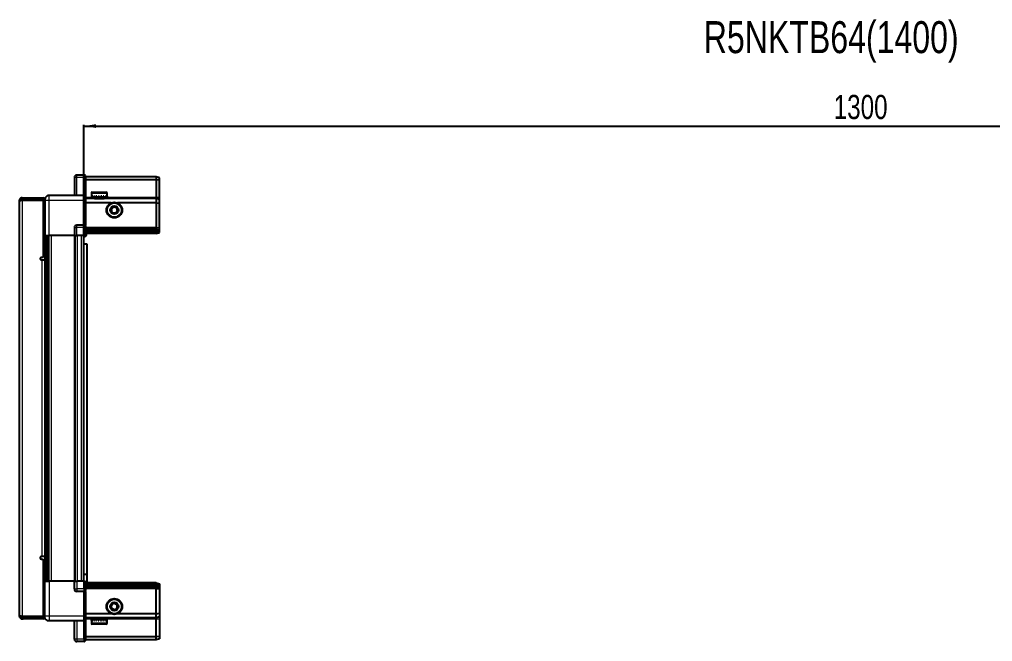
# Model space of a CAD drawing. Header units: millimetres. Extents: x 899 to 3869, y -216 to 1816.
# Drawn here: x 1709 to 2514, y 1301 to 1816 of the extents above; entities that cross this region are included whole.
import ezdxf

# ---------------------------------------------------------------- set-up
doc = ezdxf.new("R2010")
doc.units = ezdxf.units.MM
doc.layers.add('FORMAT', color=7, linetype='Continuous')
doc.styles.add('SLDTEXTSTYLE0', font='TXT', dxfattribs={"width": 0.75})
doc.dimstyles.new('SLDDIMSTYLE0', dxfattribs={"dimtxt": 20, "dimasz": 10, "dimexe": 0, "dimexo": 0.0625, "dimgap": 5, "dimtad": 2, "dimdec": 1, "dimrnd": 1e-09, "dimzin": 12, "dimdsep": 46, "dimtxsty": 'SLDTEXTSTYLE0', "dimsah": 1, "dimcen": 0.09, "dimadec": 0, "dimazin": 3, "dimtfac": 1, "dimtofl": 0, "dimtmove": 0, "dimatfit": 3, "dimfxl": 0, "dimfrac": 2, "dimtolj": 1, "dimtzin": 12, "dimarcsym": 0})

# ---------------------------------------------------------------- blocks, each defined once
blk = doc.blocks.new('_D_4')
at = {"layer": 'FORMAT'}
for p, q in [((1762.2, 1636.94), (1762.2, 1728.43)), ((1762.2, 1727.43), (3062.2, 1727.43)), ((3062.2, 1636.94), (3062.2, 1728.43))]:
    blk.add_line(p, q, dxfattribs=at)
for points in [[(1762.2, 1727.43), (1772.2, 1725.9), (1772.2, 1728.97)], [(3062.2, 1727.43), (3052.2, 1728.97), (3052.2, 1725.9)]]:
    blk.add_solid(points, dxfattribs=at)
at = {"layer": 'FORMAT', "insert": (2382.64, 1753.22), "char_height": 20, "attachment_point": 1, "style": 'SLDTEXTSTYLE0'}
blk.add_mtext('1300', dxfattribs=at)

msp = doc.modelspace()

# ---------------------------------------------------------------- linework, layer by layer
at = {"color": 7, "linetype": 'Continuous', "lineweight": 25}
for p, q in [((1754.35, 1684.93), (1754.35, 1669.93)), ((1762.35, 1686.93), (1756.35, 1686.93)), ((1762.35, 1686.93), (1762.68, 1686.93)), ((1762.35, 1686.93), (1762.35, 1684.93)), ((1762.35, 1670.13), (1762.35, 1684.93)), ((1762.35, 1670.13), (1762.35, 1684.93)), ((1763.55, 1686.43), (1762.68, 1686.93)), ((1763.55, 1684.93), (1763.55, 1686.43)), ((1821.85, 1685.43), (1763.55, 1685.43)), ((1763.55, 1684.93), (1763.55, 1670.13)), ((1821.85, 1685.43), (1821.85, 1682.93)), ((1824.85, 1684.63), (1821.85, 1685.43)), ((1824.85, 1682.78), (1824.85, 1684.63)), ((1821.85, 1682.93), (1763.55, 1682.93)), ((1821.85, 1682.93), (1821.85, 1668.43)), ((1824.85, 1682.78), (1821.85, 1682.93)), ((1824.85, 1668.43), (1824.85, 1682.78)), ((1710.95, 1666.68), (1710.95, 1668.18)), ((1710.95, 1668.18), (1711.85, 1668.18)), ((1711.85, 1666.68), (1711.85, 1668.18)), ((1711.85, 1668.18), (1728.35, 1668.18)), ((1728.35, 1666.68), (1728.35, 1668.18)), ((1762.35, 1669.93), (1733.35, 1669.93)), ((1762.35, 1669.93), (1762.35, 1670.13)), ((1762.35, 1669.93), (1763.55, 1669.93)), ((1762.35, 1665.93), (1762.35, 1669.93)), ((1763.55, 1670.13), (1763.55, 1669.93)), ((1763.55, 1669.93), (1763.55, 1665.93)), ((1821.85, 1667.43), (1763.55, 1667.43)), ((1768.35, 1671.83), (1768.35, 1669.43)), ((1768.35, 1669.43), (1768.35, 1668.93)), ((1768.35, 1668.93), (1768.48, 1668.93)), ((1768.67, 1669.43), (1768.48, 1669.43)), ((1768.48, 1669.43), (1768.48, 1668.93)), ((1768.48, 1668.93), (1768.67, 1668.93)), ((1768.67, 1669.43), (1768.67, 1668.93)), ((1768.67, 1668.93), (1769.2, 1668.93)), ((1769.15, 1672.63), (1776.32, 1672.63)), ((1769.6, 1669.43), (1769.2, 1669.43)), ((1769.2, 1669.43), (1769.2, 1668.93)), ((1769.2, 1668.93), (1769.6, 1668.93)), ((1769.6, 1669.43), (1769.6, 1668.93)), ((1769.6, 1668.93), (1770.47, 1668.93)), ((1770.45, 1668.93), (1770.45, 1668.83)), ((1770.45, 1668.83), (1779.25, 1668.83)), ((1771.04, 1669.43), (1770.47, 1669.43)), ((1770.47, 1669.43), (1770.47, 1668.93)), ((1770.47, 1668.93), (1771.04, 1668.93)), ((1770.85, 1668.43), (1771.54, 1667.95)), ((1770.85, 1668.43), (1775.88, 1668.43)), ((1771.54, 1667.95), (1770.85, 1667.47)), ((1770.85, 1667.47), (1770.85, 1667.43)), ((1770.85, 1667.47), (1775.88, 1667.47)), ((1771.04, 1669.43), (1771.04, 1668.93)), ((1771.04, 1668.93), (1772.17, 1668.93)), ((1771.54, 1667.95), (1775.7, 1667.95)), ((1772.86, 1669.43), (1772.17, 1669.43)), ((1772.17, 1669.43), (1772.17, 1668.93)), ((1772.17, 1668.93), (1772.86, 1668.93)), ((1772.86, 1669.43), (1772.86, 1668.93)), ((1772.86, 1668.93), (1774.13, 1668.93)), ((1774.87, 1669.43), (1774.13, 1669.43)), ((1774.13, 1669.43), (1774.13, 1668.93)), ((1774.13, 1668.93), (1774.36, 1668.93)), ((1774.36, 1669.43), (1774.36, 1668.93)), ((1774.86, 1669.43), (1774.86, 1668.93)), ((1774.86, 1668.93), (1774.87, 1668.93)), ((1774.87, 1669.43), (1774.87, 1668.93)), ((1774.87, 1668.93), (1776.16, 1668.93)), ((1775.7, 1667.95), (1778.16, 1667.95)), ((1775.88, 1668.43), (1778.85, 1668.43)), ((1775.88, 1667.47), (1778.85, 1667.47)), ((1776.88, 1669.43), (1776.16, 1669.43)), ((1776.16, 1669.43), (1776.16, 1668.93)), ((1776.22, 1669.43), (1776.22, 1668.93)), ((1776.22, 1668.93), (1776.88, 1668.93)), ((1776.32, 1672.63), (1780.55, 1672.63)), ((1776.88, 1669.43), (1776.88, 1668.93)), ((1776.88, 1668.93), (1778.07, 1668.93)), ((1778.69, 1669.43), (1778.07, 1669.43)), ((1778.07, 1669.43), (1778.07, 1668.93)), ((1778.07, 1668.93), (1778.69, 1668.93)), ((1778.16, 1667.95), (1778.85, 1668.43)), ((1778.85, 1667.47), (1778.16, 1667.95)), ((1778.69, 1669.43), (1778.69, 1668.93)), ((1778.69, 1668.93), (1779.65, 1668.93)), ((1778.85, 1667.43), (1778.85, 1667.47)), ((1779.25, 1668.83), (1779.25, 1668.93)), ((1780.12, 1669.43), (1779.65, 1669.43)), ((1779.65, 1669.43), (1779.65, 1668.93)), ((1779.65, 1668.93), (1780.12, 1668.93)), ((1780.12, 1669.43), (1780.12, 1668.93)), ((1780.12, 1668.93), (1780.77, 1668.93)), ((1781.04, 1669.43), (1780.77, 1669.43)), ((1780.77, 1669.43), (1780.77, 1668.93)), ((1780.77, 1668.93), (1781.04, 1668.93)), ((1781.04, 1669.43), (1781.04, 1668.93)), ((1781.04, 1668.93), (1781.31, 1668.93)), ((1781.35, 1669.43), (1781.31, 1669.43)), ((1781.31, 1669.43), (1781.31, 1668.93)), ((1781.31, 1668.93), (1781.35, 1668.93)), ((1781.35, 1669.43), (1781.35, 1671.83)), ((1781.35, 1669.43), (1781.35, 1668.93)), ((1821.85, 1668.43), (1821.85, 1667.43)), ((1821.85, 1667.43), (1821.85, 1663.93)), ((1824.85, 1666.63), (1821.85, 1667.43)), ((1824.85, 1666.63), (1824.85, 1668.43)), ((1710.35, 1666.08), (1708.85, 1666.08)), ((1708.85, 1665.58), (1708.85, 1666.08)), ((1708.85, 1322.28), (1708.85, 1665.58)), ((1710.95, 1666.68), (1711.85, 1666.68)), ((1710.95, 1666.18), (1728.35, 1666.18)), ((1711.85, 1666.68), (1728.35, 1666.68)), ((1729.85, 1666.18), (1728.35, 1666.18)), ((1728.35, 1666.18), (1728.35, 1618.68)), ((1729.85, 1665.93), (1729.85, 1636.93)), ((1762.35, 1645.63), (1762.35, 1665.93)), ((1763.55, 1665.93), (1763.55, 1645.63)), ((1784.85, 1663.93), (1763.55, 1663.93)), ((1821.85, 1663.93), (1789.85, 1663.93)), ((1821.85, 1663.93), (1821.85, 1643.43)), ((1821.85, 1663.93), (1824.85, 1663.6)), ((1824.85, 1663.6), (1824.85, 1666.63)), ((1824.85, 1643.43), (1824.85, 1663.6)), ((1754.35, 1643.43), (1754.35, 1636.93)), ((1762.35, 1645.43), (1756.35, 1645.43)), ((1762.35, 1645.43), (1762.35, 1645.63)), ((1762.35, 1645.43), (1762.35, 1643.43)), ((1762.35, 1645.43), (1763.55, 1645.43)), ((1762.35, 1636.93), (1762.35, 1643.43)), ((1762.35, 1636.93), (1762.35, 1643.43)), ((1762.68, 1636.93), (1762.68, 1643.43)), ((1763.55, 1645.63), (1763.55, 1645.43)), ((1763.55, 1644.76), (1763.55, 1645.43)), ((1763.55, 1644.76), (1763.55, 1636.93)), ((1821.85, 1643.43), (1821.85, 1642.43)), ((1824.85, 1641.63), (1824.85, 1643.43)), ((1728.35, 1639.68), (1729.85, 1639.68)), ((1729.85, 1636.93), (1728.35, 1636.93)), ((1730.5, 1350.93), (1730.5, 1636.93)), ((1732.29, 1636.93), (1732.29, 1350.93)), ((1732.33, 1636.93), (1732.33, 1350.93)), ((1754.35, 1636.93), (1733.35, 1636.93)), ((1754.35, 1636.93), (1756.35, 1636.93)), ((1755, 1350.93), (1755, 1636.93)), ((1762.35, 1636.93), (1756.35, 1636.93)), ((1762.2, 1350.93), (1762.2, 1636.93)), ((1762.35, 1636.93), (1762.68, 1636.93)), ((1762.35, 1636.93), (1762.35, 1636.93)), ((1763.55, 1636.93), (1762.68, 1636.93)), ((1762.68, 1636.93), (1762.68, 1636.93)), ((1821.85, 1642.43), (1763.55, 1642.43)), ((1821.85, 1641.43), (1763.55, 1641.43)), ((1821.85, 1639.93), (1763.55, 1639.93)), ((1821.85, 1638.43), (1763.55, 1638.43)), ((1821.85, 1642.43), (1821.85, 1641.43)), ((1821.85, 1642.43), (1824.85, 1641.63)), ((1821.85, 1641.43), (1821.85, 1639.93)), ((1821.85, 1641.43), (1824.85, 1640.89)), ((1821.85, 1639.93), (1824.85, 1640.39)), ((1821.85, 1639.93), (1821.85, 1638.43)), ((1821.85, 1638.43), (1824.85, 1639.24)), ((1824.85, 1640.89), (1824.85, 1641.63)), ((1824.85, 1640.39), (1824.85, 1640.89)), ((1824.85, 1639.24), (1824.85, 1640.39)), ((1762.2, 1629.93), (1764.7, 1629.93)), ((1764.7, 1629.93), (1764.7, 1356.43)), ((1728.35, 1618.68), (1727, 1618.68)), ((1727, 1616.68), (1727.75, 1616.68)), ((1727.75, 1616.68), (1729.85, 1616.68)), ((1729.85, 1616.68), (1729.85, 1371.18)), ((1727.75, 1371.18), (1727, 1371.18)), ((1727, 1369.18), (1728.35, 1369.18)), ((1729.85, 1371.18), (1727.75, 1371.18)), ((1728.35, 1369.18), (1728.35, 1321.68)), ((1764.7, 1356.43), (1762.2, 1356.43)), ((1764.7, 1356.43), (1764.7, 1349.43)), ((1729.85, 1350.93), (1728.35, 1350.93)), ((1729.85, 1348.18), (1728.35, 1348.18)), ((1729.85, 1321.93), (1729.85, 1350.93)), ((1754.35, 1350.93), (1733.35, 1350.93)), ((1754.35, 1344.43), (1754.35, 1350.93)), ((1754.35, 1350.93), (1756.35, 1350.93)), ((1762.35, 1350.93), (1756.35, 1350.93)), ((1762.35, 1344.43), (1762.35, 1350.93)), ((1762.35, 1350.93), (1762.68, 1350.93)), ((1762.68, 1344.43), (1762.68, 1350.93)), ((1762.68, 1350.93), (1763.55, 1350.93)), ((1763.55, 1350.93), (1763.55, 1343.11)), ((1821.85, 1349.43), (1763.55, 1349.43)), ((1821.85, 1347.93), (1763.55, 1347.93)), ((1821.85, 1346.43), (1763.55, 1346.43)), ((1821.85, 1345.43), (1763.55, 1345.43)), ((1821.85, 1347.93), (1821.85, 1349.43)), ((1821.85, 1349.43), (1824.85, 1348.63)), ((1821.85, 1346.43), (1821.85, 1347.93)), ((1821.85, 1347.93), (1824.85, 1347.48)), ((1821.85, 1346.43), (1824.85, 1346.98)), ((1821.85, 1345.43), (1821.85, 1346.43)), ((1821.85, 1345.43), (1824.85, 1346.24)), ((1821.85, 1344.43), (1821.85, 1345.43)), ((1824.85, 1348.63), (1824.85, 1347.48)), ((1824.85, 1347.48), (1824.85, 1346.98)), ((1824.85, 1346.98), (1824.85, 1346.24)), ((1824.85, 1346.24), (1824.85, 1344.43)), ((1762.35, 1342.43), (1756.35, 1342.43)), ((1762.35, 1344.43), (1762.35, 1342.43)), ((1762.35, 1344.43), (1762.35, 1342.43)), ((1762.35, 1342.43), (1763.55, 1342.43)), ((1762.35, 1342.23), (1762.35, 1342.43)), ((1762.35, 1321.93), (1762.35, 1342.23)), ((1763.55, 1342.43), (1763.55, 1343.11)), ((1763.55, 1342.43), (1763.55, 1342.23)), ((1763.55, 1342.23), (1763.55, 1321.93)), ((1821.85, 1323.93), (1821.85, 1344.43)), ((1824.85, 1344.43), (1824.85, 1324.27)), ((1708.85, 1321.78), (1708.85, 1322.28)), ((1710.35, 1321.78), (1708.85, 1321.78)), ((1728.35, 1321.68), (1710.95, 1321.68)), ((1710.95, 1321.18), (1710.95, 1319.68)), ((1710.95, 1321.18), (1711.85, 1321.18)), ((1711.85, 1321.18), (1711.85, 1319.68)), ((1728.35, 1321.18), (1711.85, 1321.18)), ((1728.35, 1321.68), (1729.85, 1321.68)), ((1728.35, 1321.18), (1728.35, 1319.68)), ((1762.35, 1317.93), (1762.35, 1321.93)), ((1784.85, 1323.93), (1763.55, 1323.93)), ((1763.55, 1321.93), (1763.55, 1317.93)), ((1821.85, 1323.93), (1789.85, 1323.93)), ((1821.85, 1323.93), (1824.85, 1324.27)), ((1821.85, 1320.43), (1821.85, 1323.93)), ((1824.85, 1321.24), (1821.85, 1320.43)), ((1824.85, 1324.27), (1824.85, 1321.24)), ((1824.85, 1321.24), (1824.85, 1319.43)), ((1710.95, 1319.68), (1711.85, 1319.68)), ((1728.35, 1319.68), (1711.85, 1319.68)), ((1762.35, 1317.93), (1733.35, 1317.93)), ((1754.35, 1302.93), (1754.35, 1317.93)), ((1762.35, 1317.93), (1763.55, 1317.93)), ((1762.35, 1317.73), (1762.35, 1317.93)), ((1762.35, 1302.93), (1762.35, 1317.73)), ((1821.85, 1320.43), (1763.55, 1320.43)), ((1763.55, 1317.93), (1763.55, 1317.73)), ((1763.55, 1317.73), (1763.55, 1302.93)), ((1768.35, 1318.93), (1768.35, 1316.03)), ((1768.44, 1318.93), (1768.35, 1318.93)), ((1768.44, 1318.43), (1768.44, 1318.93)), ((1768.61, 1318.93), (1768.44, 1318.93)), ((1768.44, 1318.43), (1768.61, 1318.43)), ((1768.61, 1318.43), (1768.61, 1318.93)), ((1769.1, 1318.93), (1768.61, 1318.93)), ((1769.1, 1318.43), (1769.1, 1318.93)), ((1769.48, 1318.93), (1769.1, 1318.93)), ((1769.1, 1318.43), (1769.48, 1318.43)), ((1769.3, 1315.23), (1769.15, 1315.23)), ((1780.55, 1315.23), (1769.3, 1315.23)), ((1769.48, 1318.43), (1769.48, 1318.93)), ((1770.32, 1318.93), (1769.48, 1318.93)), ((1770.32, 1318.43), (1770.32, 1318.93)), ((1770.88, 1318.93), (1770.32, 1318.93)), ((1770.32, 1318.43), (1770.88, 1318.43)), ((1770.45, 1319.03), (1770.45, 1318.93)), ((1775.85, 1319.03), (1770.45, 1319.03)), ((1770.85, 1320.43), (1770.85, 1320.4)), ((1770.85, 1320.4), (1771.54, 1319.92)), ((1770.95, 1320.4), (1770.85, 1320.4)), ((1771.54, 1319.92), (1770.85, 1319.43)), ((1770.95, 1319.43), (1770.85, 1319.43)), ((1770.88, 1318.43), (1770.88, 1318.93)), ((1771.98, 1318.93), (1770.88, 1318.93)), ((1778.85, 1320.4), (1770.95, 1320.4)), ((1778.85, 1319.43), (1770.95, 1319.43)), ((1771.62, 1319.92), (1771.54, 1319.92)), ((1778.16, 1319.92), (1771.62, 1319.92)), ((1771.98, 1318.43), (1771.98, 1318.93)), ((1772.66, 1318.93), (1771.98, 1318.93)), ((1771.98, 1318.43), (1772.66, 1318.43)), ((1772.66, 1318.43), (1772.66, 1318.93)), ((1773.93, 1318.93), (1772.66, 1318.93)), ((1773.93, 1318.43), (1773.93, 1318.93)), ((1774.22, 1318.93), (1773.93, 1318.93)), ((1773.93, 1318.43), (1774.66, 1318.43)), ((1774.22, 1318.43), (1774.22, 1318.93)), ((1774.66, 1318.43), (1774.66, 1318.93)), ((1775.96, 1318.93), (1774.66, 1318.93)), ((1779.25, 1319.03), (1775.85, 1319.03)), ((1775.96, 1318.43), (1775.96, 1318.93)), ((1775.96, 1318.43), (1776.68, 1318.43)), ((1776.09, 1318.43), (1776.09, 1318.93)), ((1776.68, 1318.93), (1776.09, 1318.93)), ((1776.68, 1318.43), (1776.68, 1318.93)), ((1777.88, 1318.93), (1776.68, 1318.93)), ((1777.88, 1318.43), (1777.88, 1318.93)), ((1778.52, 1318.93), (1777.88, 1318.93)), ((1777.88, 1318.43), (1778.52, 1318.43)), ((1778.16, 1319.92), (1778.85, 1320.4)), ((1778.85, 1319.43), (1778.16, 1319.92)), ((1778.52, 1318.43), (1778.52, 1318.93)), ((1779.51, 1318.93), (1778.52, 1318.93)), ((1778.85, 1320.4), (1778.85, 1320.43)), ((1779.25, 1318.93), (1779.25, 1319.03)), ((1779.51, 1318.43), (1779.51, 1318.93)), ((1780, 1318.93), (1779.51, 1318.93)), ((1779.51, 1318.43), (1780, 1318.43)), ((1780, 1318.43), (1780, 1318.93)), ((1780.68, 1318.93), (1780, 1318.93)), ((1780.68, 1318.43), (1780.68, 1318.93)), ((1780.97, 1318.93), (1780.68, 1318.93)), ((1780.68, 1318.43), (1780.97, 1318.43)), ((1780.97, 1318.43), (1780.97, 1318.93)), ((1781.28, 1318.93), (1780.97, 1318.93)), ((1781.28, 1318.43), (1781.28, 1318.93)), ((1781.35, 1318.93), (1781.28, 1318.93)), ((1781.28, 1318.43), (1781.35, 1318.43)), ((1781.35, 1316.03), (1781.35, 1318.93)), ((1781.35, 1318.43), (1781.35, 1318.93)), ((1781.35, 1318.93), (1781.35, 1318.93)), ((1821.85, 1319.43), (1821.85, 1320.43)), ((1821.85, 1304.93), (1821.85, 1319.43)), ((1824.85, 1319.43), (1824.85, 1305.09)), ((1821.85, 1304.93), (1763.55, 1304.93)), ((1824.85, 1305.09), (1821.85, 1304.93)), ((1821.85, 1302.43), (1821.85, 1304.93)), ((1824.85, 1305.09), (1824.85, 1303.24)), ((1762.35, 1300.93), (1756.35, 1300.93)), ((1762.35, 1302.93), (1762.35, 1300.93)), ((1762.35, 1300.93), (1762.68, 1300.93)), ((1762.35, 1300.93), (1762.35, 1300.93)), ((1762.35, 1300.93), (1762.68, 1300.93)), ((1762.68, 1300.93), (1763.55, 1301.43)), ((1762.68, 1300.93), (1763.55, 1301.43)), ((1763.55, 1301.43), (1763.55, 1302.93)), ((1821.85, 1302.43), (1763.55, 1302.43)), ((1824.85, 1303.24), (1821.85, 1302.43))]:
    msp.add_line(p, q, dxfattribs=at)
at = {"color": 8, "linetype": 'Continuous', "lineweight": 18}
for p, q in [((1756.35, 1684.93), (1754.35, 1684.93)), ((1756.35, 1684.93), (1756.35, 1686.93)), ((1756.35, 1669.93), (1756.35, 1684.93)), ((1762.35, 1684.93), (1756.35, 1684.93)), ((1762.35, 1684.93), (1763.55, 1684.93)), ((1762.35, 1670.13), (1763.55, 1670.13)), ((1770.85, 1668.43), (1763.55, 1668.43)), ((1768.35, 1671.83), (1776.52, 1671.83)), ((1776.52, 1671.83), (1781.35, 1671.83)), ((1821.85, 1668.43), (1778.85, 1668.43)), ((1824.85, 1668.43), (1821.85, 1668.43)), ((1710.95, 1666.18), (1710.95, 1321.68)), ((1733.35, 1636.93), (1733.35, 1665.93)), ((1762.35, 1665.93), (1733.35, 1665.93)), ((1762.35, 1665.93), (1763.55, 1665.93)), ((1754.35, 1643.43), (1756.35, 1643.43)), ((1756.35, 1643.43), (1756.35, 1645.43)), ((1756.35, 1636.93), (1756.35, 1643.43)), ((1762.35, 1643.43), (1756.35, 1643.43)), ((1762.35, 1645.63), (1763.55, 1645.63)), ((1762.35, 1643.43), (1762.68, 1643.43)), ((1821.85, 1643.43), (1763.55, 1643.43)), ((1821.85, 1643.43), (1824.85, 1643.43)), ((1729.85, 1616.68), (1729.85, 1636.93)), ((1731.08, 1636.93), (1731.08, 1350.93)), ((1733.53, 1350.93), (1733.53, 1636.93)), ((1734.95, 1636.93), (1734.95, 1350.93)), ((1754.35, 1350.93), (1754.35, 1636.93)), ((1757, 1350.93), (1757, 1636.93)), ((1760.2, 1350.93), (1760.2, 1636.93)), ((1762.35, 1636.93), (1762.68, 1636.93)), ((1727.75, 1371.18), (1727.75, 1616.68)), ((1729.85, 1350.93), (1729.85, 1371.18)), ((1733.35, 1350.93), (1733.35, 1321.93)), ((1756.35, 1350.93), (1756.35, 1344.43)), ((1754.35, 1344.43), (1756.35, 1344.43)), ((1756.35, 1344.43), (1756.35, 1342.43)), ((1762.35, 1344.43), (1756.35, 1344.43)), ((1762.35, 1344.43), (1762.68, 1344.43)), ((1763.55, 1342.23), (1762.35, 1342.23)), ((1821.85, 1344.43), (1763.55, 1344.43)), ((1821.85, 1344.43), (1824.85, 1344.43)), ((1762.35, 1321.93), (1733.35, 1321.93)), ((1762.35, 1321.93), (1763.55, 1321.93)), ((1756.35, 1317.93), (1756.35, 1302.93)), ((1763.55, 1317.73), (1762.35, 1317.73)), ((1770.85, 1319.43), (1763.55, 1319.43)), ((1768.52, 1316.03), (1768.35, 1316.03)), ((1781.35, 1316.03), (1768.52, 1316.03)), ((1821.85, 1319.43), (1778.85, 1319.43)), ((1824.85, 1319.43), (1821.85, 1319.43)), ((1756.35, 1302.93), (1754.35, 1302.93)), ((1756.35, 1302.93), (1756.35, 1300.93)), ((1762.35, 1302.93), (1756.35, 1302.93)), ((1762.35, 1302.93), (1763.55, 1302.93))]:
    msp.add_line(p, q, dxfattribs=at)
at = {"color": 7, "linetype": 'Continuous', "lineweight": 25}
for centre, radius in [((1787.35, 1657.93), 6.5), ((1787.35, 1657.93), 3.46), ((1787.35, 1329.93), 6.5), ((1787.35, 1329.93), 3.46)]:
    msp.add_circle(centre, radius, dxfattribs=at)
at = {"color": 8, "linetype": 'Continuous', "lineweight": 18}
for centre in [(1787.35, 1657.93), (1787.35, 1329.93)]:
    msp.add_circle(centre, 5.7, dxfattribs=at)
at = {"color": 7, "linetype": 'Continuous', "lineweight": 25}
for centre, radius, start, end in [((1756.35, 1684.93), 2, 90, 180), ((1728.25, 1666.08), 2.1, 32.2369, 87.2706), ((1769.15, 1671.83), 0.8, 90, 180), ((1770.45, 1668.43), 0.4, 0, 90), ((1779.25, 1668.43), 0.4, 90, 180), ((1780.55, 1671.83), 0.8, 0, 90), ((1710.85, 1665.68), 0.5, 90, 117.7907), ((1728.25, 1666.08), 0.6, 9.59407, 90), ((1787.35, 1657.93), 2.5, 101.00659, 161.00659), ((1787.35, 1657.93), 2.5, 41.00659, 101.00659), ((1787.35, 1657.93), 2.5, 341.00659, 41.00659), ((1787.35, 1657.93), 2.5, 161.00659, 221.00659), ((1787.35, 1657.93), 2.5, 221.00659, 281.00659), ((1787.35, 1657.93), 2.5, 281.00659, 341.00659), ((1756.35, 1643.43), 2, 90, 180), ((1759.7, 1639.58), 5, 300, 346.70293), ((1727, 1617.68), 1, 90, 270), ((1727, 1370.18), 1, 90, 270), ((1756.35, 1344.43), 2, 180, 270), ((1787.35, 1329.93), 2.5, 127.98423, 187.98423), ((1787.35, 1329.93), 2.5, 187.98423, 247.98423), ((1787.35, 1329.93), 2.5, 67.98423, 127.98423), ((1787.35, 1329.93), 2.5, 7.98423, 67.98423), ((1787.35, 1329.93), 2.5, 307.98423, 7.98423), ((1710.85, 1322.18), 0.5, 243.58436, 270), ((1728.25, 1321.78), 0.6, 270, 350.40593), ((1728.25, 1321.78), 2.1, 272.7294, 327.8305), ((1787.35, 1329.93), 2.5, 247.98423, 307.98423), ((1769.15, 1316.03), 0.8, 180, 270), ((1770.45, 1319.43), 0.4, 270, 0), ((1779.25, 1319.43), 0.4, 180, 270), ((1780.55, 1316.03), 0.8, 270, 360), ((1756.35, 1302.93), 2, 180, 270)]:
    msp.add_arc(centre, radius, start, end, dxfattribs=at)
for centre, start_param, end_param in [((1766.15, 1643.43), 2.418858, 3.141593), ((1766.15, 1344.43), 3.141593, 3.864327)]:
    msp.add_ellipse(centre, major_axis=(3.46, 0), ratio=0.57735, start_param=start_param, end_param=end_param, dxfattribs=at)
for points, knots in [([(1710.95, 1668.18), (1710.69, 1668.16), (1710.2, 1668.11), (1709.56, 1667.71), (1709.09, 1667.15), (1708.87, 1666.57), (1708.86, 1666.21), (1708.85, 1666.08)], [0, 0, 0, 0, 0.230255, 0.448522, 0.666786, 0.88505, 1, 1, 1, 1]), ([(1733.35, 1669.93), (1732.91, 1669.89), (1732.23, 1669.82), (1731.42, 1669.38), (1730.86, 1668.93), (1730.4, 1668.37), (1729.97, 1667.55), (1729.89, 1666.87), (1729.85, 1666.43)], [0, 0, 0, 0, 0.239457, 0.368361, 0.5, 0.631639, 0.760543, 1, 1, 1, 1]), ([(1708.85, 1665.58), (1708.87, 1665.63), (1708.93, 1665.72), (1709.32, 1665.85), (1709.88, 1665.98), (1710.46, 1666.09), (1710.82, 1666.16), (1710.95, 1666.18)], [0, 0, 0, 0, 0.230255, 0.448522, 0.666786, 0.88505, 1, 1, 1, 1]), ([(1729.85, 1666.43), (1729.85, 1666.43), (1729.85, 1666.41), (1729.85, 1666.3), (1729.85, 1666.13), (1729.85, 1666), (1729.85, 1665.93)], [0, 0, 0, 0, 0.249394, 0.500333, 0.750167, 1, 1, 1, 1]), ([(1784.51, 1657.38), (1784.68, 1657.87), (1785, 1658.78), (1785.31, 1659.69), (1785.45, 1660.11)], [0, 0, 0, 0, 0.534686, 1, 1, 1, 1]), ([(1785.45, 1660.11), (1785.96, 1660.21), (1786.91, 1660.4), (1787.85, 1660.58), (1788.29, 1660.66)], [0, 0, 0, 0, 0.534686, 1, 1, 1, 1]), ([(1788.29, 1660.66), (1788.37, 1660.57), (1788.76, 1660.12), (1789.42, 1659.37), (1789.96, 1658.75), (1790.18, 1658.49)], [0, 0, 0, 0, 0.133125, 0.637099, 1, 1, 1, 1]), ([(1786.41, 1655.2), (1786.18, 1655.46), (1785.64, 1656.09), (1784.99, 1656.84), (1784.6, 1657.29), (1784.51, 1657.38)], [0, 0, 0, 0, 0.362901, 0.866875, 1, 1, 1, 1]), ([(1789.24, 1655.76), (1788.74, 1655.66), (1787.79, 1655.47), (1786.85, 1655.29), (1786.41, 1655.2)], [0, 0, 0, 0, 0.534686, 1, 1, 1, 1]), ([(1790.18, 1658.49), (1790.01, 1658), (1789.7, 1657.09), (1789.39, 1656.18), (1789.24, 1655.76)], [0, 0, 0, 0, 0.534686, 1, 1, 1, 1]), ([(1729.85, 1636.93), (1729.89, 1636.93), (1729.96, 1636.93), (1730.57, 1636.93), (1731.46, 1636.93), (1732.44, 1636.93), (1733.09, 1636.93), (1733.35, 1636.93)], [0, 0, 0, 0, 0.214694, 0.429388, 0.644082, 0.858775, 1, 1, 1, 1]), ([(1729.85, 1350.93), (1729.89, 1350.93), (1729.96, 1350.93), (1730.57, 1350.93), (1731.46, 1350.93), (1732.44, 1350.93), (1733.09, 1350.93), (1733.35, 1350.93)], [0, 0, 0, 0, 0.214694, 0.429388, 0.644082, 0.858775, 1, 1, 1, 1]), ([(1784.67, 1331.02), (1785.08, 1331.33), (1785.84, 1331.93), (1786.6, 1332.52), (1786.95, 1332.79)], [0, 0, 0, 0, 0.5346859, 1, 1, 1, 1]), ([(1785.07, 1328.16), (1785.06, 1328.28), (1784.97, 1328.87), (1784.83, 1329.86), (1784.72, 1330.67), (1784.67, 1331.02)], [0, 0, 0, 0, 0.133125, 0.637099, 1, 1, 1, 1]), ([(1786.95, 1332.79), (1787.43, 1332.6), (1788.32, 1332.24), (1789.21, 1331.88), (1789.62, 1331.71)], [0, 0, 0, 0, 0.534686, 1, 1, 1, 1]), ([(1790.02, 1328.85), (1789.62, 1328.53), (1788.86, 1327.94), (1788.1, 1327.35), (1787.75, 1327.08)], [0, 0, 0, 0, 0.534686, 1, 1, 1, 1]), ([(1789.62, 1331.71), (1789.67, 1331.37), (1789.79, 1330.55), (1789.92, 1329.57), (1790.01, 1328.98), (1790.02, 1328.85)], [0, 0, 0, 0, 0.362901, 0.866875, 1, 1, 1, 1]), ([(1710.95, 1321.68), (1710.69, 1321.73), (1710.2, 1321.82), (1709.56, 1321.95), (1709.09, 1322.08), (1708.87, 1322.19), (1708.86, 1322.26), (1708.85, 1322.28)], [0, 0, 0, 0, 0.230255, 0.448522, 0.666786, 0.88505, 1, 1, 1, 1]), ([(1708.85, 1321.78), (1708.87, 1321.53), (1708.93, 1321.04), (1709.32, 1320.4), (1709.88, 1319.93), (1710.46, 1319.71), (1710.82, 1319.69), (1710.95, 1319.68)], [0, 0, 0, 0, 0.230255, 0.448522, 0.666786, 0.88505, 1, 1, 1, 1]), ([(1729.85, 1321.43), (1729.85, 1321.44), (1729.85, 1321.45), (1729.85, 1321.57), (1729.85, 1321.74), (1729.85, 1321.87), (1729.85, 1321.93)], [0, 0, 0, 0, 0.2493943, 0.5003335, 0.7501667, 1, 1, 1, 1]), ([(1733.35, 1317.93), (1732.91, 1317.98), (1732.23, 1318.05), (1731.42, 1318.49), (1730.86, 1318.94), (1730.4, 1319.5), (1729.97, 1320.32), (1729.89, 1320.99), (1729.85, 1321.43)], [0, 0, 0, 0, 0.239457, 0.368361, 0.5, 0.631639, 0.760543, 1, 1, 1, 1]), ([(1787.75, 1327.08), (1787.27, 1327.27), (1786.38, 1327.63), (1785.49, 1327.99), (1785.07, 1328.16)], [0, 0, 0, 0, 0.5346859, 1, 1, 1, 1])]:
    msp.add_open_spline(points, degree=3, knots=knots, dxfattribs=at)
at = {"color": 8, "linetype": 'Continuous', "lineweight": 18}
for points in [[(1733.35, 1665.93), (1733.35, 1666.46), (1733.35, 1667.51), (1733.35, 1668.83), (1733.35, 1669.75), (1733.35, 1669.87), (1733.35, 1669.93)], [(1733.35, 1321.93), (1733.35, 1321.41), (1733.35, 1320.36), (1733.35, 1319.04), (1733.35, 1318.11), (1733.35, 1317.99), (1733.35, 1317.93)]]:
    msp.add_open_spline(points, degree=3, dxfattribs=at)
at = {"color": 7, "linetype": 'Continuous', "lineweight": 25}
for points in [[(1710.95, 1666.68), (1710.87, 1666.67), (1710.71, 1666.66), (1710.51, 1666.52), (1710.38, 1666.32), (1710.36, 1666.16), (1710.35, 1666.08)], [(1710.35, 1321.78), (1710.36, 1321.71), (1710.38, 1321.55), (1710.51, 1321.35), (1710.71, 1321.21), (1710.87, 1321.19), (1710.95, 1321.18)]]:
    msp.add_open_spline(points, degree=3, dxfattribs=at)
at = {"color": 8, "linetype": 'Continuous', "lineweight": 18}
for points in [[(1733.35, 1665.93), (1732.91, 1665.93), (1732.23, 1665.93), (1731.42, 1665.93), (1730.86, 1665.93), (1730.4, 1665.93), (1729.97, 1665.93), (1729.89, 1665.93), (1729.85, 1665.93)], [(1733.35, 1321.93), (1732.91, 1321.93), (1732.23, 1321.93), (1731.42, 1321.93), (1730.86, 1321.93), (1730.4, 1321.93), (1729.97, 1321.93), (1729.89, 1321.93), (1729.85, 1321.93)]]:
    msp.add_open_spline(points, degree=3, knots=[0, 0, 0, 0, 0.239457, 0.368361, 0.5, 0.631639, 0.760543, 1, 1, 1, 1], dxfattribs=at)

# ---------------------------------------------------------------- texts
at = {"layer": 'FORMAT', "insert": (2275.14, 1814.23), "char_height": 26.4583, "attachment_point": 1, "style": 'SLDTEXTSTYLE0'}
msp.add_mtext('R5NKTB64(1400)', dxfattribs=at)

# ---------------------------------------------------------------- dimensions: what is measured, and where the dimension line sits
at = {"layer": 'FORMAT'}
dim = msp.add_linear_dim(base=(3062.2, 1727.43), p1=(1762.2, 1636.93), p2=(3062.2, 1636.93), angle=0, dimstyle='SLDDIMSTYLE0', dxfattribs=at)
dim.commit()
dim.dimension.update_dxf_attribs({"geometry": '_D_4', "text_midpoint": (2412.2, 1727.43), "dimtype": 160})

doc.saveas('drawing.dxf')
